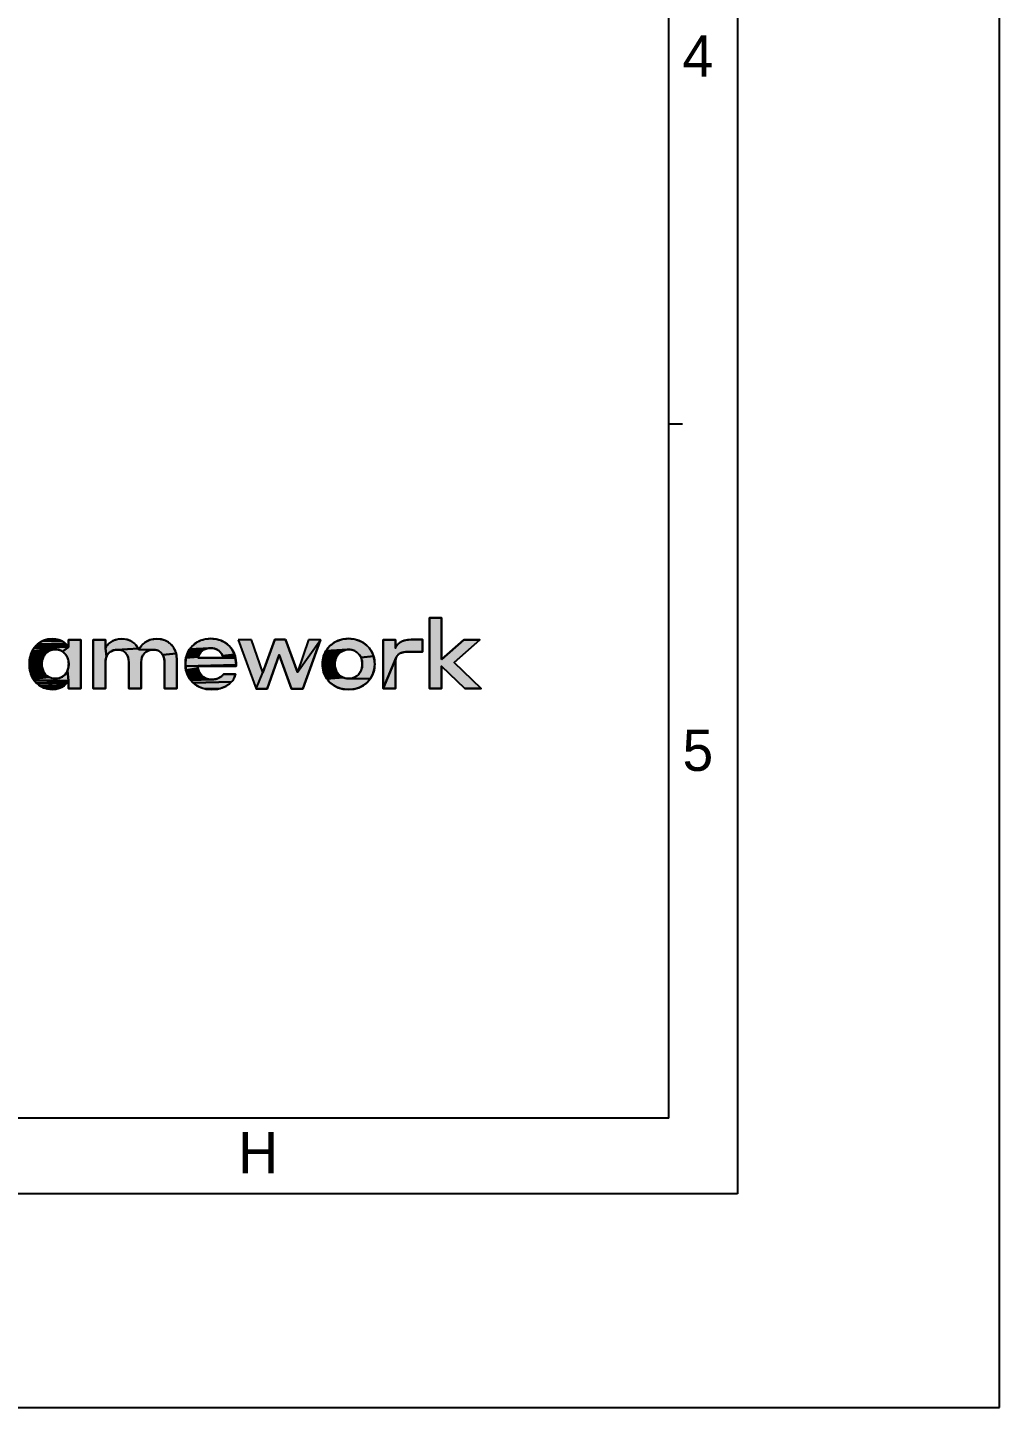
# Model space of a CAD drawing. Header units: millimetres. Extents: x 0 to 420, y 0 to 297.
# Drawn here: x 349.5 to 420, y 0 to 100.2 of the extents above; entities that cross this region are included whole.
import ezdxf

# ---------------------------------------------------------------- set-up
doc = ezdxf.new("R2010")
doc.units = ezdxf.units.MM
doc.header["$LTSCALE"] = 23.1
doc.layers.get('0').update_dxf_attribs({"linetype": 'CONTINUOUS'})
doc.styles.add('TEXTSTYLE_2', font='txt')

msp = doc.modelspace()

# ---------------------------------------------------------------- hatches: boundary and pattern name
at = {"linetype": 'CONTINUOUS'}
for points in [[(379.519, 54.279), (381.132, 55.711), (382.293, 55.711), (380.423, 54.07), (382.39, 52.193), (381.201, 52.193), (379.519, 53.792), (379.519, 52.193), (378.643, 52.193), (378.643, 57.31), (379.519, 57.31)], [(349.868, 55.007), (349.935, 55.111), (351.489, 55.009), (351.405, 55.006), (349.807, 54.897)], [(352.404, 55.235), (352.422, 55.207), (349.935, 55.111), (350.008, 55.208), (352.381, 55.267)], [(352.435, 55.183), (351.995, 54.868), (351.932, 54.904), (351.866, 54.935), (351.797, 54.961), (351.724, 54.982), (351.649, 54.997), (351.57, 55.006), (351.489, 55.009), (349.935, 55.111), (352.422, 55.207)], [(352.355, 55.302), (352.381, 55.267), (350.008, 55.208), (350.088, 55.297), (352.312, 55.352)], [(352.262, 55.404), (352.312, 55.352), (350.088, 55.297), (350.181, 55.388), (352.203, 55.459)], [(351.973, 55.617), (352.058, 55.566), (352.135, 55.513), (352.203, 55.459), (350.181, 55.388), (350.282, 55.47), (350.388, 55.543), (350.499, 55.607), (351.903, 55.652)], [(351.747, 55.714), (351.827, 55.685), (351.903, 55.652), (350.499, 55.607), (350.616, 55.661), (350.737, 55.706), (351.661, 55.739)], [(351.125, 55.782), (351.26, 55.788), (351.369, 55.784), (351.472, 55.775), (351.569, 55.759), (351.661, 55.739), (350.737, 55.706), (350.863, 55.741), (350.992, 55.767)], [(352.435, 55.183), (352.435, 55.711), (353.325, 55.711), (353.325, 52.193), (352.442, 52.193), (352.442, 52.749), (352.36, 53.481), (352.386, 53.553), (352.409, 53.628), (352.426, 53.705), (352.439, 53.785), (352.446, 53.868), (352.449, 53.952), (352.446, 54.037), (352.439, 54.119), (352.426, 54.199), (352.409, 54.276), (352.386, 54.351), (352.36, 54.423), (352.328, 54.492), (352.293, 54.557), (352.253, 54.619), (352.209, 54.677), (352.161, 54.731), (352.109, 54.781), (352.054, 54.827), (351.995, 54.868)], [(355.114, 54.07), (355.114, 52.193), (354.231, 52.193), (354.231, 55.711), (355.114, 55.711), (355.114, 55.12), (355.194, 54.491), (355.17, 54.427), (355.15, 54.361), (355.134, 54.292), (355.123, 54.221), (355.116, 54.147)], [(356.268, 55.788), (356.372, 55.784), (356.473, 55.775), (356.571, 55.76), (356.666, 55.738), (356.757, 55.712), (356.845, 55.679), (356.929, 55.641), (357.01, 55.598), (357.086, 55.55), (357.159, 55.497), (357.228, 55.439), (357.292, 55.377), (357.352, 55.31), (357.408, 55.239), (357.459, 55.164), (357.505, 55.085), (355.909, 54.992), (355.837, 54.985), (355.768, 54.972), (355.702, 54.955), (355.639, 54.933), (355.58, 54.907), (355.523, 54.876), (355.469, 54.841), (355.419, 54.802), (355.372, 54.759), (355.329, 54.712), (355.29, 54.662), (355.254, 54.608), (355.222, 54.551), (355.194, 54.491), (355.114, 55.12), (355.142, 55.17), (355.175, 55.223), (355.215, 55.277), (355.261, 55.333), (355.313, 55.389), (355.37, 55.444), (355.434, 55.498), (355.503, 55.55), (355.578, 55.599), (355.66, 55.644), (355.747, 55.685), (355.839, 55.719), (355.918, 55.743), (356, 55.762), (356.085, 55.776), (356.175, 55.785)], [(356.055, 54.993), (355.983, 54.995), (355.909, 54.992), (357.505, 55.085), (357.547, 55.002), (358.576, 54.995), (358.502, 54.992), (358.43, 54.985), (358.362, 54.972), (358.296, 54.955), (358.233, 54.933), (358.173, 54.907), (358.116, 54.876), (358.063, 54.841), (358.012, 54.802), (357.966, 54.759), (357.922, 54.712), (357.883, 54.662), (357.847, 54.608), (357.815, 54.551), (357.787, 54.491), (357.763, 54.427), (357.743, 54.361), (357.728, 54.292), (357.716, 54.221), (357.709, 54.147), (357.707, 54.07), (357.707, 52.193), (356.817, 52.193), (356.817, 54.07), (356.815, 54.148), (356.809, 54.224), (356.798, 54.297), (356.783, 54.366), (356.765, 54.433), (356.742, 54.497), (356.715, 54.557), (356.685, 54.614), (356.651, 54.668), (356.613, 54.718), (356.572, 54.764), (356.527, 54.806), (356.479, 54.845), (356.428, 54.879), (356.373, 54.909), (356.316, 54.935), (356.255, 54.956), (356.191, 54.973), (356.124, 54.985)], [(358.84, 55.788), (358.965, 55.783), (359.086, 55.77), (359.201, 55.749), (359.312, 55.72), (359.418, 55.683), (359.519, 55.638), (359.614, 55.587), (359.704, 55.528), (359.789, 55.462), (359.867, 55.391), (359.94, 55.312), (360.006, 55.228), (360.066, 55.138), (360.12, 55.043), (360.167, 54.942), (360.207, 54.837), (360.24, 54.727), (359.278, 54.614), (359.244, 54.668), (359.206, 54.718), (359.165, 54.764), (359.121, 54.806), (359.072, 54.845), (359.021, 54.879), (358.967, 54.909), (358.909, 54.935), (358.848, 54.956), (358.784, 54.973), (358.718, 54.985), (358.648, 54.993), (358.576, 54.995), (357.547, 55.002), (357.58, 55.064), (357.618, 55.128), (357.662, 55.193), (357.712, 55.26), (357.768, 55.326), (357.83, 55.391), (357.899, 55.454), (357.975, 55.515), (358.057, 55.571), (358.146, 55.623), (358.243, 55.67), (358.347, 55.71), (358.436, 55.737), (358.529, 55.758), (358.628, 55.774), (358.731, 55.784)], [(362.352, 55.037), (362.294, 55.01), (361.156, 54.917), (361.226, 55.031), (362.686, 55.111), (362.614, 55.104), (362.545, 55.094), (362.478, 55.079), (362.414, 55.06)], [(362.609, 55.796), (362.761, 55.801), (362.913, 55.796), (363.061, 55.781), (363.204, 55.757), (363.342, 55.723), (363.474, 55.679), (363.6, 55.627), (363.72, 55.566), (363.834, 55.496), (363.941, 55.418), (364.041, 55.331), (364.134, 55.237), (364.219, 55.135), (364.297, 55.025), (364.366, 54.909), (364.427, 54.785), (364.48, 54.654), (363.625, 54.552), (363.597, 54.614), (363.565, 54.673), (363.531, 54.728), (363.493, 54.779), (363.453, 54.828), (363.409, 54.872), (363.363, 54.913), (363.314, 54.951), (363.262, 54.984), (363.207, 55.014), (363.15, 55.04), (363.091, 55.062), (363.029, 55.08), (362.965, 55.095), (362.899, 55.105), (362.831, 55.111), (362.761, 55.113), (362.686, 55.111), (361.226, 55.031), (361.304, 55.138), (361.39, 55.239), (361.483, 55.332), (361.583, 55.417), (361.69, 55.495), (361.804, 55.564), (361.924, 55.626), (362.05, 55.678), (362.182, 55.722), (362.319, 55.756), (362.462, 55.781)], [(368.189, 55.739), (369.051, 53.368), (370.719, 55.711), (369.433, 52.165), (368.633, 52.165), (367.737, 54.613), (366.847, 52.165), (366.068, 52.165), (366.534, 53.347), (367.403, 55.739)], [(372.768, 55.801), (372.919, 55.796), (373.067, 55.781), (373.21, 55.755), (373.349, 55.72), (373.483, 55.676), (373.611, 55.622), (373.734, 55.56), (373.851, 55.489), (373.962, 55.411), (374.066, 55.324), (374.163, 55.23), (374.252, 55.129), (374.334, 55.022), (374.407, 54.907), (374.472, 54.787), (374.527, 54.661), (374.574, 54.529), (373.669, 54.423), (373.636, 54.492), (373.599, 54.557), (373.557, 54.619), (373.511, 54.677), (373.461, 54.731), (373.408, 54.781), (373.35, 54.827), (373.289, 54.868), (373.224, 54.904), (373.155, 54.935), (373.084, 54.961), (373.009, 54.982), (372.932, 54.997), (372.851, 55.006), (372.768, 55.009), (372.684, 55.006), (371.121, 54.907), (371.194, 55.022), (371.276, 55.129), (371.365, 55.23), (371.462, 55.324), (371.566, 55.411), (371.677, 55.489), (371.794, 55.56), (371.918, 55.622), (372.047, 55.676), (372.182, 55.72), (372.322, 55.755), (372.466, 55.781), (372.615, 55.796)], [(377.209, 55.73), (377.3, 55.732), (378.121, 55.732), (378.121, 54.849), (377.182, 54.849), (377.09, 54.848), (377.004, 54.844), (376.922, 54.837), (376.845, 54.828), (376.773, 54.816), (376.705, 54.801), (376.642, 54.784), (376.583, 54.764), (376.529, 54.741), (376.478, 54.715), (376.432, 54.686), (376.389, 54.654), (376.348, 54.617), (376.31, 54.575), (376.278, 54.531), (376.249, 54.482), (376.225, 54.43), (375.277, 52.193), (375.277, 55.711), (376.16, 55.711), (376.16, 55.12), (376.181, 55.163), (376.207, 55.21), (376.238, 55.261), (376.277, 55.314), (376.323, 55.368), (376.376, 55.423), (376.422, 55.463), (376.472, 55.502), (376.527, 55.539), (376.588, 55.575), (376.655, 55.608), (376.728, 55.638), (376.806, 55.665), (376.891, 55.688), (376.964, 55.703), (377.041, 55.715), (377.123, 55.724)], [(350.513, 54.119), (350.505, 54.037), (350.502, 53.952), (349.603, 53.798), (349.598, 53.952), (349.603, 54.105), (350.525, 54.199)], [(350.543, 54.276), (350.525, 54.199), (349.603, 54.105), (349.617, 54.252), (350.566, 54.351)], [(350.593, 54.423), (350.566, 54.351), (349.617, 54.252), (349.639, 54.393), (350.625, 54.492)], [(350.662, 54.557), (350.625, 54.492), (349.639, 54.393), (349.669, 54.528), (350.702, 54.619)], [(350.748, 54.677), (350.702, 54.619), (349.669, 54.528), (349.708, 54.658), (350.797, 54.731)], [(350.85, 54.781), (350.797, 54.731), (349.708, 54.658), (349.754, 54.781), (350.968, 54.868), (350.907, 54.827)], [(351.032, 54.904), (350.968, 54.868), (349.754, 54.781), (349.807, 54.897), (351.405, 55.006), (351.324, 54.997), (351.246, 54.982), (351.172, 54.961), (351.1, 54.935)], [(360.24, 54.727), (360.266, 54.612), (360.285, 54.493), (360.296, 54.37), (360.3, 54.244), (360.3, 52.193), (359.41, 52.193), (359.41, 54.07), (359.408, 54.148), (359.402, 54.224), (359.391, 54.297), (359.376, 54.366), (359.358, 54.433), (359.335, 54.497), (359.308, 54.557), (359.278, 54.614)], [(363.671, 54.418), (364.558, 54.372), (364.583, 54.222), (364.598, 54.066), (364.603, 53.903), (360.923, 53.803), (360.918, 53.952), (360.923, 54.106), (360.939, 54.255), (360.964, 54.398), (361.855, 54.485), (361.836, 54.418)], [(361.878, 54.548), (361.855, 54.485), (360.964, 54.398), (360.998, 54.537), (361.935, 54.667), (361.905, 54.609)], [(361.969, 54.722), (361.935, 54.667), (360.998, 54.537), (361.042, 54.669), (362.005, 54.773)], [(362.046, 54.822), (362.005, 54.773), (361.042, 54.669), (361.095, 54.796), (362.136, 54.908), (362.089, 54.866)], [(362.185, 54.946), (362.136, 54.908), (361.095, 54.796), (361.156, 54.917), (362.294, 55.01), (362.238, 54.98)], [(364.48, 54.654), (364.523, 54.516), (364.558, 54.372), (363.671, 54.418), (363.65, 54.487), (363.625, 54.552)], [(371.778, 54.117), (371.77, 54.036), (371.767, 53.952), (370.876, 53.801), (370.87, 53.952), (370.876, 54.103), (371.791, 54.197)], [(371.81, 54.274), (371.791, 54.197), (370.876, 54.103), (370.892, 54.25), (371.833, 54.348)], [(371.861, 54.42), (371.833, 54.348), (370.892, 54.25), (370.918, 54.392), (371.894, 54.489)], [(371.931, 54.554), (371.894, 54.489), (370.918, 54.392), (370.955, 54.529), (371.973, 54.616)], [(372.019, 54.674), (371.973, 54.616), (370.955, 54.529), (371.001, 54.661), (372.123, 54.779), (372.069, 54.729)], [(372.181, 54.825), (372.123, 54.779), (371.001, 54.661), (371.057, 54.787), (372.308, 54.903), (372.243, 54.866)], [(372.377, 54.934), (372.308, 54.903), (371.057, 54.787), (371.121, 54.907), (372.684, 55.006), (372.603, 54.996), (372.524, 54.981), (372.449, 54.96)], [(374.574, 54.529), (374.611, 54.392), (374.637, 54.25), (374.654, 54.103), (374.659, 53.952), (374.654, 53.801), (374.637, 53.655), (374.611, 53.513), (374.574, 53.375), (374.527, 53.244), (374.472, 53.117), (374.407, 52.997), (374.334, 52.882), (372.851, 52.898), (372.932, 52.907), (373.009, 52.922), (373.084, 52.943), (373.155, 52.969), (373.224, 53), (373.289, 53.036), (373.35, 53.077), (373.408, 53.123), (373.461, 53.173), (373.511, 53.227), (373.557, 53.285), (373.599, 53.347), (373.636, 53.412), (373.669, 53.481), (373.697, 53.553), (373.72, 53.628), (373.738, 53.705), (373.752, 53.785), (373.76, 53.868), (373.762, 53.952), (373.76, 54.037), (373.752, 54.119), (373.738, 54.199), (373.72, 54.276), (373.697, 54.351), (373.669, 54.423)], [(376.16, 54.042), (376.16, 52.193), (375.277, 52.193), (376.225, 54.43), (376.204, 54.375), (376.188, 54.316), (376.176, 54.253), (376.167, 54.187), (376.162, 54.116)], [(350.505, 53.868), (350.513, 53.785), (349.617, 53.649), (349.603, 53.798), (350.502, 53.952)], [(350.525, 53.705), (350.543, 53.628), (349.639, 53.507), (349.617, 53.649), (350.513, 53.785)], [(350.566, 53.553), (350.593, 53.481), (349.669, 53.371), (349.639, 53.507), (350.543, 53.628)], [(350.625, 53.412), (350.662, 53.347), (349.708, 53.241), (349.669, 53.371), (350.593, 53.481)], [(350.702, 53.285), (350.748, 53.227), (349.754, 53.118), (349.708, 53.241), (350.662, 53.347)], [(350.85, 53.123), (350.907, 53.077), (349.807, 53.001), (349.754, 53.118), (350.748, 53.227), (350.797, 53.173)], [(351.489, 52.895), (351.57, 52.898), (351.649, 52.907), (351.724, 52.922), (351.797, 52.943), (351.866, 52.969), (351.932, 53), (351.995, 53.036), (352.054, 53.077), (352.109, 53.123), (352.161, 53.173), (352.209, 53.227), (352.253, 53.285), (352.293, 53.347), (352.328, 53.412), (352.36, 53.481), (352.442, 52.749), (349.934, 52.787), (349.868, 52.891), (351.032, 53), (351.1, 52.969), (351.172, 52.943), (351.246, 52.922), (351.324, 52.907), (351.405, 52.898)], [(364.603, 53.903), (364.603, 53.806), (361.808, 53.806), (361.816, 53.729), (361.829, 53.653), (360.964, 53.517), (360.939, 53.658), (360.923, 53.803)], [(361.847, 53.58), (361.869, 53.509), (360.999, 53.381), (360.964, 53.517), (361.829, 53.653)], [(361.896, 53.44), (361.927, 53.374), (361.043, 53.249), (360.999, 53.381), (361.869, 53.509)], [(362.001, 53.252), (362.044, 53.195), (361.097, 53.123), (361.043, 53.249), (361.927, 53.374), (361.962, 53.311)], [(362.091, 53.142), (362.141, 53.093), (361.159, 53.003), (361.097, 53.123), (362.044, 53.195)], [(362.254, 53.006), (362.315, 52.968), (361.23, 52.889), (361.159, 53.003), (362.141, 53.093), (362.196, 53.047)], [(363.67, 53.2), (363.685, 53.222), (364.561, 53.222), (364.544, 53.145), (364.516, 53.059), (364.475, 52.967), (364.421, 52.87), (364.353, 52.771), (364.272, 52.672), (361.493, 52.585), (361.397, 52.679), (361.309, 52.781), (362.83, 52.84), (362.896, 52.841), (362.959, 52.845), (363.019, 52.851), (363.075, 52.86), (363.129, 52.87), (363.192, 52.886), (363.251, 52.904), (363.306, 52.924), (363.356, 52.946), (363.403, 52.97), (363.445, 52.994), (363.484, 53.02), (363.519, 53.045), (363.561, 53.08), (363.596, 53.113), (363.626, 53.145), (363.651, 53.174)], [(371.77, 53.869), (371.778, 53.787), (370.892, 53.655), (370.876, 53.801), (371.767, 53.952)], [(371.791, 53.708), (371.81, 53.63), (370.918, 53.513), (370.892, 53.655), (371.778, 53.787)], [(371.833, 53.556), (371.861, 53.484), (370.955, 53.375), (370.918, 53.513), (371.81, 53.63)], [(371.894, 53.415), (371.931, 53.35), (371.001, 53.244), (370.955, 53.375), (371.861, 53.484)], [(371.973, 53.288), (372.019, 53.23), (371.057, 53.117), (371.001, 53.244), (371.931, 53.35)], [(372.123, 53.125), (372.181, 53.079), (371.121, 52.997), (371.057, 53.117), (372.019, 53.23), (372.069, 53.175)], [(350.968, 53.036), (351.032, 53), (349.868, 52.891), (349.807, 53.001), (350.907, 53.077)], [(352.413, 52.696), (352.391, 52.663), (350.087, 52.602), (350.008, 52.691), (349.934, 52.787), (352.442, 52.749), (352.429, 52.725)], [(352.366, 52.627), (352.324, 52.575), (350.18, 52.512), (350.087, 52.602), (352.391, 52.663)], [(352.274, 52.52), (352.216, 52.464), (352.166, 52.421), (350.386, 52.358), (350.28, 52.43), (350.18, 52.512), (352.324, 52.575)], [(352.111, 52.378), (352.051, 52.337), (350.497, 52.295), (350.386, 52.358), (352.166, 52.421)], [(351.985, 52.297), (351.914, 52.26), (351.837, 52.226), (351.755, 52.195), (350.859, 52.162), (350.734, 52.197), (350.613, 52.241), (350.497, 52.295), (352.051, 52.337)], [(351.666, 52.168), (351.592, 52.151), (351.513, 52.136), (351.119, 52.122), (350.987, 52.137), (350.859, 52.162), (351.755, 52.195)], [(351.43, 52.126), (351.344, 52.119), (351.253, 52.117), (351.119, 52.122), (351.513, 52.136)], [(362.447, 52.907), (362.518, 52.883), (361.309, 52.781), (361.23, 52.889), (362.315, 52.968), (362.379, 52.935)], [(362.83, 52.84), (361.309, 52.781), (362.518, 52.883), (362.592, 52.864), (362.668, 52.851), (362.748, 52.843)], [(364.202, 52.599), (364.123, 52.527), (364.036, 52.458), (363.94, 52.393), (363.835, 52.332), (363.721, 52.276), (363.597, 52.227), (363.464, 52.185), (362.363, 52.15), (362.219, 52.186), (362.081, 52.231), (361.949, 52.285), (361.825, 52.348), (361.707, 52.419), (361.596, 52.498), (361.493, 52.585), (364.272, 52.672)], [(363.35, 52.156), (363.23, 52.134), (363.103, 52.117), (362.97, 52.106), (362.83, 52.103), (362.669, 52.108), (362.513, 52.124), (362.363, 52.15), (363.464, 52.185)], [(372.308, 53.001), (372.377, 52.97), (371.194, 52.882), (371.121, 52.997), (372.181, 53.079), (372.243, 53.038)], [(372.768, 52.895), (372.851, 52.898), (374.334, 52.882), (374.252, 52.775), (374.163, 52.674), (374.066, 52.58), (373.962, 52.493), (373.851, 52.415), (373.734, 52.344), (373.611, 52.282), (373.483, 52.229), (373.349, 52.184), (373.21, 52.149), (373.067, 52.123), (372.919, 52.108), (372.768, 52.103), (372.615, 52.108), (372.466, 52.123), (372.322, 52.149), (372.182, 52.184), (372.047, 52.229), (371.918, 52.282), (371.794, 52.344), (371.677, 52.415), (371.566, 52.493), (371.462, 52.58), (371.365, 52.674), (371.276, 52.775), (371.194, 52.882), (372.377, 52.97), (372.449, 52.944), (372.524, 52.923), (372.603, 52.908), (372.684, 52.898)]]:
    msp.add_hatch(color=7, dxfattribs=at).paths.add_polyline_path(points)

# ---------------------------------------------------------------- linework, layer by layer
at = {"color": 7, "linetype": 'CONTINUOUS'}
for p, q in [((420, 0), (420, 297)), ((379.519, 57.31), (378.643, 57.31)), ((378.643, 57.31), (378.643, 52.193)), ((379.519, 54.279), (379.519, 57.31)), ((353.325, 55.711), (352.435, 55.711)), ((352.435, 55.711), (352.435, 55.183)), ((353.325, 52.193), (353.325, 55.711)), ((355.114, 55.711), (354.231, 55.711)), ((354.231, 55.711), (354.231, 52.193)), ((355.114, 55.12), (355.114, 55.711)), ((365.72, 55.711), (364.754, 55.711)), ((364.754, 55.711), (366.068, 52.165)), ((366.534, 53.347), (365.72, 55.711)), ((367.403, 55.739), (366.534, 53.347)), ((368.189, 55.739), (367.403, 55.739)), ((369.051, 53.368), (368.189, 55.739)), ((369.857, 55.711), (369.051, 53.368)), ((369.433, 52.165), (370.719, 55.711)), ((370.719, 55.711), (369.857, 55.711)), ((376.16, 55.711), (375.277, 55.711)), ((375.277, 55.711), (375.277, 52.193)), ((376.16, 55.12), (376.16, 55.711)), ((378.121, 55.732), (377.3, 55.732)), ((378.121, 54.849), (378.121, 55.732)), ((381.132, 55.711), (379.519, 54.279)), ((380.423, 54.07), (382.293, 55.711)), ((382.293, 55.711), (381.132, 55.711)), ((360.3, 52.193), (360.3, 54.244)), ((363.671, 54.418), (361.836, 54.418)), ((366.847, 52.165), (367.737, 54.613)), ((367.737, 54.613), (368.633, 52.165)), ((377.182, 54.849), (378.121, 54.849)), ((355.114, 52.193), (355.114, 54.07)), ((356.817, 54.07), (356.817, 52.193)), ((357.707, 52.193), (357.707, 54.07)), ((359.41, 54.07), (359.41, 52.193)), ((361.808, 53.806), (364.603, 53.806)), ((364.561, 53.222), (363.685, 53.222)), ((364.603, 53.806), (364.603, 53.903)), ((376.16, 52.193), (376.16, 54.042)), ((379.519, 53.792), (381.201, 52.193)), ((379.519, 52.193), (379.519, 53.792)), ((382.39, 52.193), (380.423, 54.07)), ((352.442, 52.749), (352.442, 52.193)), ((352.442, 52.193), (353.325, 52.193)), ((354.231, 52.193), (355.114, 52.193)), ((356.817, 52.193), (357.707, 52.193)), ((359.41, 52.193), (360.3, 52.193)), ((366.068, 52.165), (366.847, 52.165)), ((368.633, 52.165), (369.433, 52.165)), ((375.277, 52.193), (376.16, 52.193)), ((378.643, 52.193), (379.519, 52.193)), ((381.201, 52.193), (382.39, 52.193)), ((0, 0), (420, 0))]:
    msp.add_line(p, q, dxfattribs=at)
at = {"color": 4, "linetype": 'CONTINUOUS'}
for p, q in [((401, 281.5), (401, 15.5)), ((396, 21), (396, 276)), ((396, 71.4), (397, 71.4)), ((396, 21), (23.5, 21)), ((401, 15.5), (19, 15.5))]:
    msp.add_line(p, q, dxfattribs=at)
at = {"color": 7, "linetype": 'CONTINUOUS'}
for points in [[(379.519, 54.279), (381.132, 55.711), (382.293, 55.711), (380.423, 54.07), (382.39, 52.193), (381.201, 52.193), (379.519, 53.792), (379.519, 52.193), (378.643, 52.193), (378.643, 57.31), (379.519, 57.31), (379.519, 54.279)], [(349.868, 55.007), (349.935, 55.111), (351.489, 55.009), (351.405, 55.006), (349.807, 54.897), (349.868, 55.007)], [(352.404, 55.235), (352.422, 55.207), (349.935, 55.111), (350.008, 55.208), (352.381, 55.267), (352.404, 55.235)], [(352.435, 55.183), (351.995, 54.868), (351.932, 54.904), (351.866, 54.935), (351.797, 54.961), (351.724, 54.982), (351.649, 54.997), (351.57, 55.006), (351.489, 55.009), (349.935, 55.111), (352.422, 55.207), (352.435, 55.183)], [(352.355, 55.302), (352.381, 55.267), (350.008, 55.208), (350.088, 55.297), (352.312, 55.352), (352.355, 55.302)], [(352.262, 55.404), (352.312, 55.352), (350.088, 55.297), (350.181, 55.388), (352.203, 55.459), (352.262, 55.404)], [(351.973, 55.617), (352.058, 55.566), (352.135, 55.513), (352.203, 55.459), (350.181, 55.388), (350.282, 55.47), (350.388, 55.543), (350.499, 55.607), (351.903, 55.652), (351.973, 55.617)], [(351.747, 55.714), (351.827, 55.685), (351.903, 55.652), (350.499, 55.607), (350.616, 55.661), (350.737, 55.706), (351.661, 55.739), (351.747, 55.714)], [(351.125, 55.782), (351.26, 55.788), (351.369, 55.784), (351.472, 55.775), (351.569, 55.759), (351.661, 55.739), (350.737, 55.706), (350.863, 55.741), (350.992, 55.767), (351.125, 55.782)], [(352.435, 55.183), (352.435, 55.711), (353.325, 55.711), (353.325, 52.193), (352.442, 52.193), (352.442, 52.749), (352.36, 53.481), (352.386, 53.553), (352.409, 53.628), (352.426, 53.705), (352.439, 53.785), (352.446, 53.868), (352.449, 53.952), (352.446, 54.037), (352.439, 54.119), (352.426, 54.199), (352.409, 54.276), (352.386, 54.351), (352.36, 54.423), (352.328, 54.492), (352.293, 54.557), (352.253, 54.619), (352.209, 54.677), (352.161, 54.731), (352.109, 54.781), (352.054, 54.827), (351.995, 54.868), (352.435, 55.183)], [(355.114, 54.07), (355.114, 52.193), (354.231, 52.193), (354.231, 55.711), (355.114, 55.711), (355.114, 55.12), (355.194, 54.491), (355.17, 54.427), (355.15, 54.361), (355.134, 54.292), (355.123, 54.221), (355.116, 54.147), (355.114, 54.07)], [(356.268, 55.788), (356.372, 55.784), (356.473, 55.775), (356.571, 55.76), (356.666, 55.738), (356.757, 55.712), (356.845, 55.679), (356.929, 55.641), (357.01, 55.598), (357.086, 55.55), (357.159, 55.497), (357.228, 55.439), (357.292, 55.377), (357.352, 55.31), (357.408, 55.239), (357.459, 55.164), (357.505, 55.085), (355.909, 54.992), (355.837, 54.985), (355.768, 54.972), (355.702, 54.955), (355.639, 54.933), (355.58, 54.907), (355.523, 54.876), (355.469, 54.841), (355.419, 54.802), (355.372, 54.759), (355.329, 54.712), (355.29, 54.662), (355.254, 54.608), (355.222, 54.551), (355.194, 54.491), (355.114, 55.12), (355.142, 55.17), (355.175, 55.223), (355.215, 55.277), (355.261, 55.333), (355.313, 55.389), (355.37, 55.444), (355.434, 55.498), (355.503, 55.55), (355.578, 55.599), (355.66, 55.644), (355.747, 55.685), (355.839, 55.719), (355.918, 55.743), (356, 55.762), (356.085, 55.776), (356.175, 55.785), (356.268, 55.788)], [(356.055, 54.993), (355.983, 54.995), (355.909, 54.992), (357.505, 55.085), (357.547, 55.002), (358.576, 54.995), (358.502, 54.992), (358.43, 54.985), (358.362, 54.972), (358.296, 54.955), (358.233, 54.933), (358.173, 54.907), (358.116, 54.876), (358.063, 54.841), (358.012, 54.802), (357.966, 54.759), (357.922, 54.712), (357.883, 54.662), (357.847, 54.608), (357.815, 54.551), (357.787, 54.491), (357.763, 54.427), (357.743, 54.361), (357.728, 54.292), (357.716, 54.221), (357.709, 54.147), (357.707, 54.07), (357.707, 52.193), (356.817, 52.193), (356.817, 54.07), (356.815, 54.148), (356.809, 54.224), (356.798, 54.297), (356.783, 54.366), (356.765, 54.433), (356.742, 54.497), (356.715, 54.557), (356.685, 54.614), (356.651, 54.668), (356.613, 54.718), (356.572, 54.764), (356.527, 54.806), (356.479, 54.845), (356.428, 54.879), (356.373, 54.909), (356.316, 54.935), (356.255, 54.956), (356.191, 54.973), (356.124, 54.985), (356.055, 54.993)], [(358.84, 55.788), (358.965, 55.783), (359.086, 55.77), (359.201, 55.749), (359.312, 55.72), (359.418, 55.683), (359.519, 55.638), (359.614, 55.587), (359.704, 55.528), (359.789, 55.462), (359.867, 55.391), (359.94, 55.312), (360.006, 55.228), (360.066, 55.138), (360.12, 55.043), (360.167, 54.942), (360.207, 54.837), (360.24, 54.727), (359.278, 54.614), (359.244, 54.668), (359.206, 54.718), (359.165, 54.764), (359.121, 54.806), (359.072, 54.845), (359.021, 54.879), (358.967, 54.909), (358.909, 54.935), (358.848, 54.956), (358.784, 54.973), (358.718, 54.985), (358.648, 54.993), (358.576, 54.995), (357.547, 55.002), (357.58, 55.064), (357.618, 55.128), (357.662, 55.193), (357.712, 55.26), (357.768, 55.326), (357.83, 55.391), (357.899, 55.454), (357.975, 55.515), (358.057, 55.571), (358.146, 55.623), (358.243, 55.67), (358.347, 55.71), (358.436, 55.737), (358.529, 55.758), (358.628, 55.774), (358.731, 55.784), (358.84, 55.788)], [(362.352, 55.037), (362.294, 55.01), (361.156, 54.917), (361.226, 55.031), (362.686, 55.111), (362.614, 55.104), (362.545, 55.094), (362.478, 55.079), (362.414, 55.06), (362.352, 55.037)], [(362.609, 55.796), (362.761, 55.801), (362.913, 55.796), (363.061, 55.781), (363.204, 55.757), (363.342, 55.723), (363.474, 55.679), (363.6, 55.627), (363.72, 55.566), (363.834, 55.496), (363.941, 55.418), (364.041, 55.331), (364.134, 55.237), (364.219, 55.135), (364.297, 55.025), (364.366, 54.909), (364.427, 54.785), (364.48, 54.654), (363.625, 54.552), (363.597, 54.614), (363.565, 54.673), (363.531, 54.728), (363.493, 54.779), (363.453, 54.828), (363.409, 54.872), (363.363, 54.913), (363.314, 54.951), (363.262, 54.984), (363.207, 55.014), (363.15, 55.04), (363.091, 55.062), (363.029, 55.08), (362.965, 55.095), (362.899, 55.105), (362.831, 55.111), (362.761, 55.113), (362.686, 55.111), (361.226, 55.031), (361.304, 55.138), (361.39, 55.239), (361.483, 55.332), (361.583, 55.417), (361.69, 55.495), (361.804, 55.564), (361.924, 55.626), (362.05, 55.678), (362.182, 55.722), (362.319, 55.756), (362.462, 55.781), (362.609, 55.796)], [(368.189, 55.739), (369.051, 53.368), (370.719, 55.711), (369.433, 52.165), (368.633, 52.165), (367.737, 54.613), (366.847, 52.165), (366.068, 52.165), (366.534, 53.347), (367.403, 55.739), (368.189, 55.739)], [(372.768, 55.801), (372.919, 55.796), (373.067, 55.781), (373.21, 55.755), (373.349, 55.72), (373.483, 55.676), (373.611, 55.622), (373.734, 55.56), (373.851, 55.489), (373.962, 55.411), (374.066, 55.324), (374.163, 55.23), (374.252, 55.129), (374.334, 55.022), (374.407, 54.907), (374.472, 54.787), (374.527, 54.661), (374.574, 54.529), (373.669, 54.423), (373.636, 54.492), (373.599, 54.557), (373.557, 54.619), (373.511, 54.677), (373.461, 54.731), (373.408, 54.781), (373.35, 54.827), (373.289, 54.868), (373.224, 54.904), (373.155, 54.935), (373.084, 54.961), (373.009, 54.982), (372.932, 54.997), (372.851, 55.006), (372.768, 55.009), (372.684, 55.006), (371.121, 54.907), (371.194, 55.022), (371.276, 55.129), (371.365, 55.23), (371.462, 55.324), (371.566, 55.411), (371.677, 55.489), (371.794, 55.56), (371.918, 55.622), (372.047, 55.676), (372.182, 55.72), (372.322, 55.755), (372.466, 55.781), (372.615, 55.796), (372.768, 55.801)], [(377.209, 55.73), (377.3, 55.732), (378.121, 55.732), (378.121, 54.849), (377.182, 54.849), (377.09, 54.848), (377.004, 54.844), (376.922, 54.837), (376.845, 54.828), (376.773, 54.816), (376.705, 54.801), (376.642, 54.784), (376.583, 54.764), (376.529, 54.741), (376.478, 54.715), (376.432, 54.686), (376.389, 54.654), (376.348, 54.617), (376.31, 54.575), (376.278, 54.531), (376.249, 54.482), (376.225, 54.43), (375.277, 52.193), (375.277, 55.711), (376.16, 55.711), (376.16, 55.12), (376.181, 55.163), (376.207, 55.21), (376.238, 55.261), (376.277, 55.314), (376.323, 55.368), (376.376, 55.423), (376.422, 55.463), (376.472, 55.502), (376.527, 55.539), (376.588, 55.575), (376.655, 55.608), (376.728, 55.638), (376.806, 55.665), (376.891, 55.688), (376.964, 55.703), (377.041, 55.715), (377.123, 55.724), (377.209, 55.73)], [(350.513, 54.119), (350.505, 54.037), (350.502, 53.952), (349.603, 53.798), (349.598, 53.952), (349.603, 54.105), (350.525, 54.199), (350.513, 54.119)], [(350.543, 54.276), (350.525, 54.199), (349.603, 54.105), (349.617, 54.252), (350.566, 54.351), (350.543, 54.276)], [(350.593, 54.423), (350.566, 54.351), (349.617, 54.252), (349.639, 54.393), (350.625, 54.492), (350.593, 54.423)], [(350.662, 54.557), (350.625, 54.492), (349.639, 54.393), (349.669, 54.528), (350.702, 54.619), (350.662, 54.557)], [(350.748, 54.677), (350.702, 54.619), (349.669, 54.528), (349.708, 54.658), (350.797, 54.731), (350.748, 54.677)], [(350.85, 54.781), (350.797, 54.731), (349.708, 54.658), (349.754, 54.781), (350.968, 54.868), (350.907, 54.827), (350.85, 54.781)], [(351.032, 54.904), (350.968, 54.868), (349.754, 54.781), (349.807, 54.897), (351.405, 55.006), (351.324, 54.997), (351.246, 54.982), (351.172, 54.961), (351.1, 54.935), (351.032, 54.904)], [(360.24, 54.727), (360.266, 54.612), (360.285, 54.493), (360.296, 54.37), (360.3, 54.244), (360.3, 52.193), (359.41, 52.193), (359.41, 54.07), (359.408, 54.148), (359.402, 54.224), (359.391, 54.297), (359.376, 54.366), (359.358, 54.433), (359.335, 54.497), (359.308, 54.557), (359.278, 54.614), (360.24, 54.727)], [(363.671, 54.418), (364.558, 54.372), (364.583, 54.222), (364.598, 54.066), (364.603, 53.903), (360.923, 53.803), (360.918, 53.952), (360.923, 54.106), (360.939, 54.255), (360.964, 54.398), (361.855, 54.485), (361.836, 54.418), (363.671, 54.418)], [(361.878, 54.548), (361.855, 54.485), (360.964, 54.398), (360.998, 54.537), (361.935, 54.667), (361.905, 54.609), (361.878, 54.548)], [(361.969, 54.722), (361.935, 54.667), (360.998, 54.537), (361.042, 54.669), (362.005, 54.773), (361.969, 54.722)], [(362.046, 54.822), (362.005, 54.773), (361.042, 54.669), (361.095, 54.796), (362.136, 54.908), (362.089, 54.866), (362.046, 54.822)], [(362.185, 54.946), (362.136, 54.908), (361.095, 54.796), (361.156, 54.917), (362.294, 55.01), (362.238, 54.98), (362.185, 54.946)], [(364.48, 54.654), (364.523, 54.516), (364.558, 54.372), (363.671, 54.418), (363.65, 54.487), (363.625, 54.552), (364.48, 54.654)], [(371.778, 54.117), (371.77, 54.036), (371.767, 53.952), (370.876, 53.801), (370.87, 53.952), (370.876, 54.103), (371.791, 54.197), (371.778, 54.117)], [(371.81, 54.274), (371.791, 54.197), (370.876, 54.103), (370.892, 54.25), (371.833, 54.348), (371.81, 54.274)], [(371.861, 54.42), (371.833, 54.348), (370.892, 54.25), (370.918, 54.392), (371.894, 54.489), (371.861, 54.42)], [(371.931, 54.554), (371.894, 54.489), (370.918, 54.392), (370.955, 54.529), (371.973, 54.616), (371.931, 54.554)], [(372.019, 54.674), (371.973, 54.616), (370.955, 54.529), (371.001, 54.661), (372.123, 54.779), (372.069, 54.729), (372.019, 54.674)], [(372.181, 54.825), (372.123, 54.779), (371.001, 54.661), (371.057, 54.787), (372.308, 54.903), (372.243, 54.866), (372.181, 54.825)], [(372.377, 54.934), (372.308, 54.903), (371.057, 54.787), (371.121, 54.907), (372.684, 55.006), (372.603, 54.996), (372.524, 54.981), (372.449, 54.96), (372.377, 54.934)], [(374.574, 54.529), (374.611, 54.392), (374.637, 54.25), (374.654, 54.103), (374.659, 53.952), (374.654, 53.801), (374.637, 53.655), (374.611, 53.513), (374.574, 53.375), (374.527, 53.244), (374.472, 53.117), (374.407, 52.997), (374.334, 52.882), (372.851, 52.898), (372.932, 52.907), (373.009, 52.922), (373.084, 52.943), (373.155, 52.969), (373.224, 53), (373.289, 53.036), (373.35, 53.077), (373.408, 53.123), (373.461, 53.173), (373.511, 53.227), (373.557, 53.285), (373.599, 53.347), (373.636, 53.412), (373.669, 53.481), (373.697, 53.553), (373.72, 53.628), (373.738, 53.705), (373.752, 53.785), (373.76, 53.868), (373.762, 53.952), (373.76, 54.037), (373.752, 54.119), (373.738, 54.199), (373.72, 54.276), (373.697, 54.351), (373.669, 54.423), (374.574, 54.529)], [(376.16, 54.042), (376.16, 52.193), (375.277, 52.193), (376.225, 54.43), (376.204, 54.375), (376.188, 54.316), (376.176, 54.253), (376.167, 54.187), (376.162, 54.116), (376.16, 54.042)], [(350.505, 53.868), (350.513, 53.785), (349.617, 53.649), (349.603, 53.798), (350.502, 53.952), (350.505, 53.868)], [(350.525, 53.705), (350.543, 53.628), (349.639, 53.507), (349.617, 53.649), (350.513, 53.785), (350.525, 53.705)], [(350.566, 53.553), (350.593, 53.481), (349.669, 53.371), (349.639, 53.507), (350.543, 53.628), (350.566, 53.553)], [(350.625, 53.412), (350.662, 53.347), (349.708, 53.241), (349.669, 53.371), (350.593, 53.481), (350.625, 53.412)], [(350.702, 53.285), (350.748, 53.227), (349.754, 53.118), (349.708, 53.241), (350.662, 53.347), (350.702, 53.285)], [(350.85, 53.123), (350.907, 53.077), (349.807, 53.001), (349.754, 53.118), (350.748, 53.227), (350.797, 53.173), (350.85, 53.123)], [(351.489, 52.895), (351.57, 52.898), (351.649, 52.907), (351.724, 52.922), (351.797, 52.943), (351.866, 52.969), (351.932, 53), (351.995, 53.036), (352.054, 53.077), (352.109, 53.123), (352.161, 53.173), (352.209, 53.227), (352.253, 53.285), (352.293, 53.347), (352.328, 53.412), (352.36, 53.481), (352.442, 52.749), (349.934, 52.787), (349.868, 52.891), (351.032, 53), (351.1, 52.969), (351.172, 52.943), (351.246, 52.922), (351.324, 52.907), (351.405, 52.898), (351.489, 52.895)], [(364.603, 53.903), (364.603, 53.806), (361.808, 53.806), (361.816, 53.729), (361.829, 53.653), (360.964, 53.517), (360.939, 53.658), (360.923, 53.803), (364.603, 53.903)], [(361.847, 53.58), (361.869, 53.509), (360.999, 53.381), (360.964, 53.517), (361.829, 53.653), (361.847, 53.58)], [(361.896, 53.44), (361.927, 53.374), (361.043, 53.249), (360.999, 53.381), (361.869, 53.509), (361.896, 53.44)], [(362.001, 53.252), (362.044, 53.195), (361.097, 53.123), (361.043, 53.249), (361.927, 53.374), (361.962, 53.311), (362.001, 53.252)], [(362.091, 53.142), (362.141, 53.093), (361.159, 53.003), (361.097, 53.123), (362.044, 53.195), (362.091, 53.142)], [(362.254, 53.006), (362.315, 52.968), (361.23, 52.889), (361.159, 53.003), (362.141, 53.093), (362.196, 53.047), (362.254, 53.006)], [(363.67, 53.2), (363.685, 53.222), (364.561, 53.222), (364.544, 53.145), (364.516, 53.059), (364.475, 52.967), (364.421, 52.87), (364.353, 52.771), (364.272, 52.672), (361.493, 52.585), (361.397, 52.679), (361.309, 52.781), (362.83, 52.84), (362.896, 52.841), (362.959, 52.845), (363.019, 52.851), (363.075, 52.86), (363.129, 52.87), (363.192, 52.886), (363.251, 52.904), (363.306, 52.924), (363.356, 52.946), (363.403, 52.97), (363.445, 52.994), (363.484, 53.02), (363.519, 53.045), (363.561, 53.08), (363.596, 53.113), (363.626, 53.145), (363.651, 53.174), (363.67, 53.2)], [(371.77, 53.869), (371.778, 53.787), (370.892, 53.655), (370.876, 53.801), (371.767, 53.952), (371.77, 53.869)], [(371.791, 53.708), (371.81, 53.63), (370.918, 53.513), (370.892, 53.655), (371.778, 53.787), (371.791, 53.708)], [(371.833, 53.556), (371.861, 53.484), (370.955, 53.375), (370.918, 53.513), (371.81, 53.63), (371.833, 53.556)], [(371.894, 53.415), (371.931, 53.35), (371.001, 53.244), (370.955, 53.375), (371.861, 53.484), (371.894, 53.415)], [(371.973, 53.288), (372.019, 53.23), (371.057, 53.117), (371.001, 53.244), (371.931, 53.35), (371.973, 53.288)], [(372.123, 53.125), (372.181, 53.079), (371.121, 52.997), (371.057, 53.117), (372.019, 53.23), (372.069, 53.175), (372.123, 53.125)], [(350.968, 53.036), (351.032, 53), (349.868, 52.891), (349.807, 53.001), (350.907, 53.077), (350.968, 53.036)], [(352.413, 52.696), (352.391, 52.663), (350.087, 52.602), (350.008, 52.691), (349.934, 52.787), (352.442, 52.749), (352.429, 52.725), (352.413, 52.696)], [(352.366, 52.627), (352.324, 52.575), (350.18, 52.512), (350.087, 52.602), (352.391, 52.663), (352.366, 52.627)], [(352.274, 52.52), (352.216, 52.464), (352.166, 52.421), (350.386, 52.358), (350.28, 52.43), (350.18, 52.512), (352.324, 52.575), (352.274, 52.52)], [(352.111, 52.378), (352.051, 52.337), (350.497, 52.295), (350.386, 52.358), (352.166, 52.421), (352.111, 52.378)], [(351.985, 52.297), (351.914, 52.26), (351.837, 52.226), (351.755, 52.195), (350.859, 52.162), (350.734, 52.197), (350.613, 52.241), (350.497, 52.295), (352.051, 52.337), (351.985, 52.297)], [(351.666, 52.168), (351.592, 52.151), (351.513, 52.136), (351.119, 52.122), (350.987, 52.137), (350.859, 52.162), (351.755, 52.195), (351.666, 52.168)], [(351.43, 52.126), (351.344, 52.119), (351.253, 52.117), (351.119, 52.122), (351.513, 52.136), (351.43, 52.126)], [(362.447, 52.907), (362.518, 52.883), (361.309, 52.781), (361.23, 52.889), (362.315, 52.968), (362.379, 52.935), (362.447, 52.907)], [(362.83, 52.84), (361.309, 52.781), (362.518, 52.883), (362.592, 52.864), (362.668, 52.851), (362.748, 52.843), (362.83, 52.84)], [(364.202, 52.599), (364.123, 52.527), (364.036, 52.458), (363.94, 52.393), (363.835, 52.332), (363.721, 52.276), (363.597, 52.227), (363.464, 52.185), (362.363, 52.15), (362.219, 52.186), (362.081, 52.231), (361.949, 52.285), (361.825, 52.348), (361.707, 52.419), (361.596, 52.498), (361.493, 52.585), (364.272, 52.672), (364.202, 52.599)], [(363.35, 52.156), (363.23, 52.134), (363.103, 52.117), (362.97, 52.106), (362.83, 52.103), (362.669, 52.108), (362.513, 52.124), (362.363, 52.15), (363.464, 52.185), (363.35, 52.156)], [(372.308, 53.001), (372.377, 52.97), (371.194, 52.882), (371.121, 52.997), (372.181, 53.079), (372.243, 53.038), (372.308, 53.001)], [(372.768, 52.895), (372.851, 52.898), (374.334, 52.882), (374.252, 52.775), (374.163, 52.674), (374.066, 52.58), (373.962, 52.493), (373.851, 52.415), (373.734, 52.344), (373.611, 52.282), (373.483, 52.229), (373.349, 52.184), (373.21, 52.149), (373.067, 52.123), (372.919, 52.108), (372.768, 52.103), (372.615, 52.108), (372.466, 52.123), (372.322, 52.149), (372.182, 52.184), (372.047, 52.229), (371.918, 52.282), (371.794, 52.344), (371.677, 52.415), (371.566, 52.493), (371.462, 52.58), (371.365, 52.674), (371.276, 52.775), (371.194, 52.882), (372.377, 52.97), (372.449, 52.944), (372.524, 52.923), (372.603, 52.908), (372.684, 52.898), (372.768, 52.895)]]:
    msp.add_lwpolyline(points, dxfattribs=at)
for points in [[(351.26, 55.788), (350.349, 55.788), (349.598, 55.092), (349.598, 53.952)], [(352.435, 55.183), (352.358, 55.329), (352.004, 55.788), (351.26, 55.788)], [(356.268, 55.788), (355.635, 55.788), (355.246, 55.378), (355.114, 55.12)], [(357.547, 55.002), (357.325, 55.482), (356.866, 55.788), (356.268, 55.788)], [(358.84, 55.788), (358.096, 55.788), (357.707, 55.322), (357.547, 55.002)], [(360.3, 54.244), (360.3, 55.141), (359.73, 55.788), (358.84, 55.788)], [(362.761, 55.801), (361.683, 55.801), (360.918, 55.044), (360.918, 53.952)], [(361.836, 54.418), (361.947, 54.849), (362.281, 55.113), (362.761, 55.113)], [(364.603, 53.903), (364.603, 55.058), (363.845, 55.801), (362.761, 55.801)], [(362.761, 55.113), (363.212, 55.113), (363.546, 54.863), (363.671, 54.418)], [(372.768, 55.801), (371.684, 55.801), (370.87, 55.023), (370.87, 53.952)], [(374.659, 53.952), (374.659, 55.023), (373.839, 55.801), (372.768, 55.801)], [(377.3, 55.732), (376.521, 55.732), (376.25, 55.322), (376.16, 55.12)], [(350.502, 53.952), (350.502, 54.55), (350.892, 55.009), (351.489, 55.009)], [(351.489, 55.009), (352.066, 55.009), (352.449, 54.55), (352.449, 53.952)], [(355.114, 54.07), (355.114, 54.613), (355.455, 54.995), (355.983, 54.995)], [(355.983, 54.995), (356.498, 54.995), (356.817, 54.627), (356.817, 54.07)], [(357.707, 54.07), (357.707, 54.613), (358.048, 54.995), (358.576, 54.995)], [(358.576, 54.995), (359.091, 54.995), (359.41, 54.627), (359.41, 54.07)], [(371.767, 53.952), (371.767, 54.543), (372.17, 55.009), (372.768, 55.009)], [(372.768, 55.009), (373.359, 55.009), (373.762, 54.55), (373.762, 53.952)], [(376.16, 54.042), (376.16, 54.599), (376.431, 54.849), (377.182, 54.849)], [(349.598, 53.952), (349.598, 52.798), (350.349, 52.117), (351.253, 52.117)], [(351.489, 52.895), (350.892, 52.895), (350.502, 53.354), (350.502, 53.952)], [(352.449, 53.952), (352.449, 53.354), (352.066, 52.895), (351.489, 52.895)], [(360.918, 53.952), (360.918, 52.895), (361.683, 52.103), (362.83, 52.103)], [(362.83, 52.84), (362.246, 52.84), (361.85, 53.257), (361.808, 53.806)], [(362.83, 52.103), (364.026, 52.103), (364.506, 52.861), (364.561, 53.222)], [(363.685, 53.222), (363.622, 53.125), (363.393, 52.84), (362.83, 52.84)], [(370.87, 53.952), (370.87, 52.881), (371.684, 52.103), (372.768, 52.103)], [(372.768, 52.895), (372.17, 52.895), (371.767, 53.361), (371.767, 53.952)], [(373.762, 53.952), (373.762, 53.354), (373.359, 52.895), (372.768, 52.895)], [(372.768, 52.103), (373.839, 52.103), (374.659, 52.881), (374.659, 53.952)], [(351.253, 52.117), (352.025, 52.117), (352.372, 52.603), (352.442, 52.749)]]:
    msp.add_open_spline(points, degree=3, dxfattribs=at)
for points in [[(366.534, 53.347), (366.068, 52.165), (365.72, 55.711), (364.754, 55.711)], [(369.051, 53.368), (369.857, 55.711), (370.719, 55.711)]]:
    msp.add_solid(points, dxfattribs=at)

# ---------------------------------------------------------------- texts
at = {"color": 2, "linetype": 'CONTINUOUS', "char_height": 3, "width": 3, "attachment_point": 1, "line_spacing_factor": 0.9, "style": 'TEXTSTYLE_2'}
for s, insert in [('4', (397, 99.6)), ('5', (397, 49.2)), ('H', (364.75, 20))]:
    msp.add_mtext(s, dxfattribs=dict(at, insert=insert))

doc.saveas('drawing.dxf')
